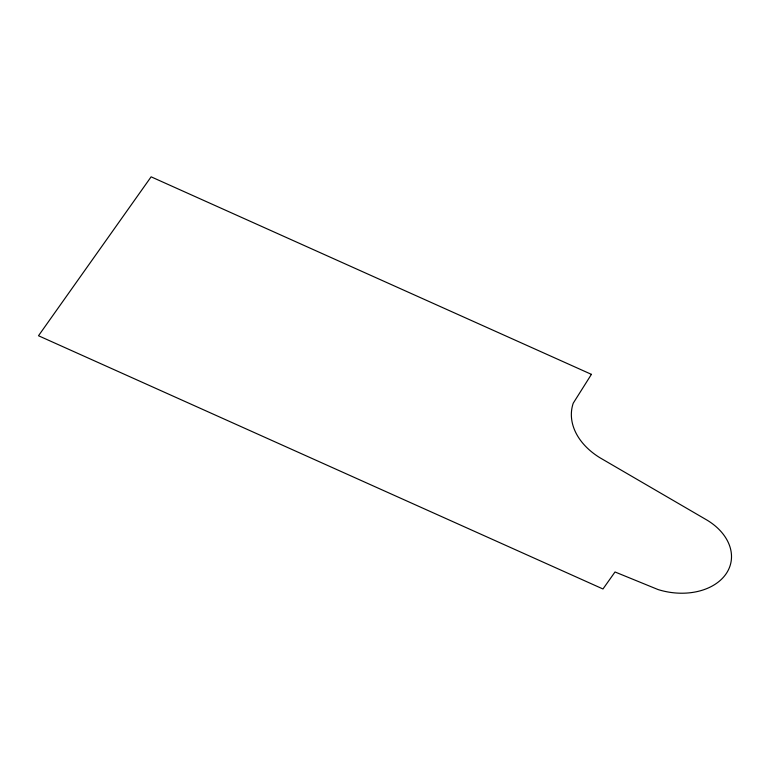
<?xml version="1.0" encoding="UTF-8"?>
<svg xmlns="http://www.w3.org/2000/svg" width="770" height="770" viewBox="0 0 770 770"><rect width="100%" height="100%" fill="white"/><g stroke="black" fill="none" stroke-linecap="round" stroke-linejoin="round"><path stroke-width="1.16" d="M591.418 374.355L573.217 403.22A68.645 49.213 11.2 0 0 599.946 457.755L707.178 520.212A57.538 41.253 11.2 0 1 725.792 574.256A57.538 41.253 11.2 0 1 658.042 589.55L615.018 571.975L602.968 588.983L38.5 335.749L151.122 176.831L591.418 374.355"/></g></svg>
